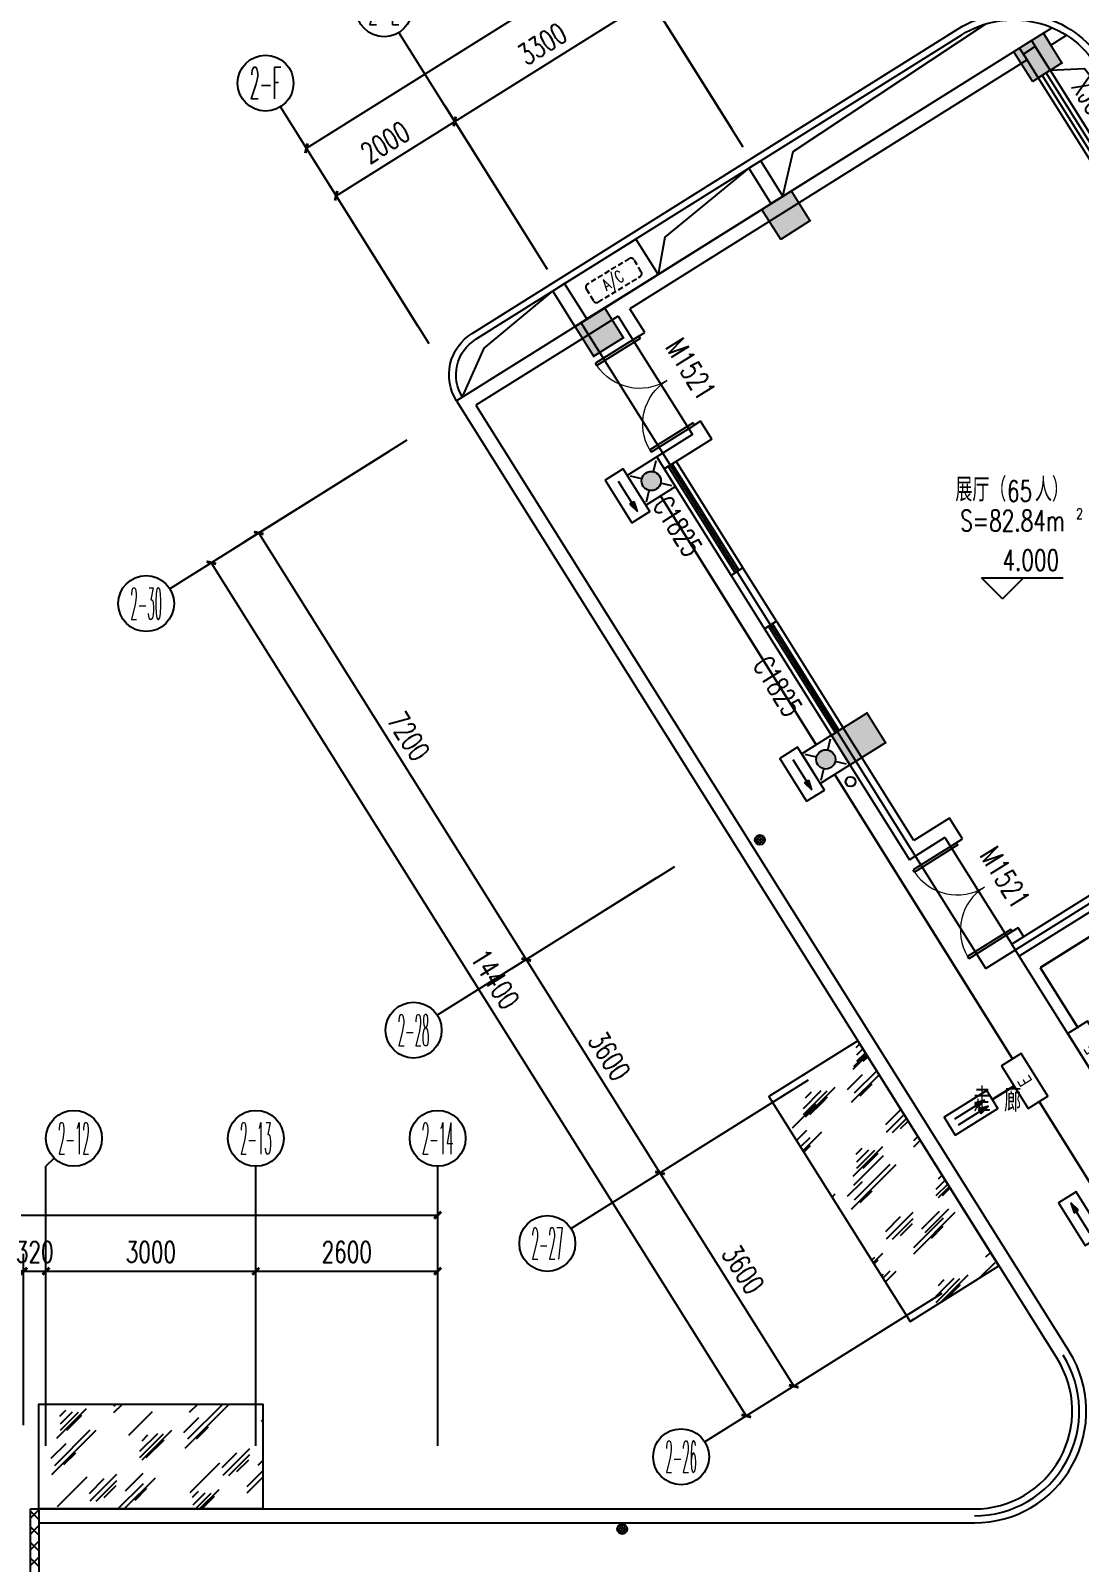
# Model space of a CAD drawing. Extents: x -9422388 to 15610651, y -1992469 to 953794.
# Drawn here: x -2832766 to -2817774, y -276068 to -254162 of the extents above; entities that cross this region are included whole.
import ezdxf
from ezdxf.enums import TextEntityAlignment as Align

# ---------------------------------------------------------------- set-up
doc = ezdxf.new("R2010")
doc.units = 0
doc.header["$LTSCALE"] = 1000
doc.linetypes.add('( Hidden )', pattern=[0.375, 0.25, -0.125])
doc.linetypes.add('DASH', pattern=[0.35, 0.25, -0.1])
for name, color, linetype in [('A-FLOR-HVAC', 4, 'Continuous'), ('AXIS_TEXT', 7, 'Continuous'), ('C-KZ', 2, 'Continuous'), ('C-Z-HATCH', 253, 'Continuous'), ('EQUIP-应急', 3, 'Continuous'), ('WINDOW_TEXT', 7, 'Continuous'), ('WIRE-应急', 1, 'DASH')]:
    doc.layers.add(name, color=color, linetype=linetype)
doc.styles.add('_TCH_AXIS', font='COMPLEX', dxfattribs={"bigfont": 'GBCBIG'})
doc.styles.add('_TCH_DIM', font='SIMPLEX', dxfattribs={"bigfont": 'GBCBIG'})
doc.styles.add('_TCH_DIM_T3', font='SIMPLEX', dxfattribs={"width": 0.705882, "bigfont": 'GBCBIG'})
doc.styles.add('_TCH_WINDOW', font='SIMPLEX', dxfattribs={"height": 3.5, "bigfont": 'GBCBIG'})
doc.styles.add('_TEL_ATTDEF', font='GBENOR', dxfattribs={"width": 0.8, "height": 3, "bigfont": 'GBCBIG'})
doc.styles.add('_TEL_DIM', font='SIMPLEX', dxfattribs={"width": 0.8, "height": 3.5, "bigfont": 'HZTXT'})
doc.styles.add('COMPLEX', font='COMPLEX')
doc.dimstyles.new('_TCH_ARCH&&100', dxfattribs={"dimtxt": 297.5, "dimasz": 100, "dimexe": 250, "dimexo": 300, "dimgap": 126.25, "dimtad": 1, "dimdec": 0, "dimzin": 0, "dimdsep": 46, "dimtxsty": '_TCH_DIM_T3', "dimblk": 'ARCHTICK', "dimcen": 0.09, "dimclrt": 7, "dimazin": 2, "dimtfac": 1, "dimtdec": 0, "dimtix": 1, "dimtmove": 2, "dimatfit": 3, "dimfxl": 0, "dimtolj": 1, "dimtzin": 0, "dimarcsym": 0})
pattern_1 = [(45, (789000.6, 205342.2), (9e-14, 1527.3506), [600, -360, 600, -360, 240, -523.2816]), (45, (788970.6, 205372.2), (9e-14, 1527.3506), [480, -600, 360, -360, 420, -463.2816]), (45, (788970.6, 205462.2), (9e-14, 1527.3506), [360, -720, 240, -360, 540, -463.2816]), (45, (789060.6, 205372.2), (9e-14, 1527.3506), [360, -720, 300, -1303.2815]), (45, (789150.6, 205462.2), (9e-14, 1527.3506), [180, -900, 120, -1483.2815]), (45, (789000.6, 205612.2), (9e-14, 1527.3506), [120, -900, 120, -480, 300, -763.2816]), (45, (789540.6, 205522.2), (9e-14, 1527.3506), [600, -900, 720, -475.2816]), (45, (789540.6, 205432.2), (9e-14, 1527.3506), [840, -600, 900, -355.2816]), (45, (789690.6, 205552.2), (-2e-13, -1697.0563), [600, -840, 480, -763.2816]), (45, (789600.6, 205732.2), (9e-14, 1527.3506), [300, -1200, 360, -823.2816]), (45, (789780.6, 205642.2), (9e-14, 1527.3506), [240, -1200, 240, -1003.2815])]

# ---------------------------------------------------------------- blocks, each defined once
blk = doc.blocks.new('KTWJ1')
at = {"layer": 'A-FLOR-HVAC', "color": 0, "linetype": '( Hidden )', "ltscale": 0.3}
blk.add_lwpolyline([(152982, -14209, 0.414214), (153032, -14259), (153732, -14259, 0.414214), (153782, -14209), (153782, -14009, 0.414214), (153732, -13959), (153032, -13959, 0.414214), (152982, -14009)], format="xyb", close=True, dxfattribs=at)
at = {"layer": 'A-FLOR-HVAC', "color": 0, "style": '_TCH_WINDOW', "width": 0.705882}
blk.add_text('A/C', height=170, dxfattribs=at).set_placement((153214, -14188))
blk = doc.blocks.new('宿舍楼柱网1')
at = {"layer": 'C-Z-HATCH'}
h = blk.add_hatch(color=0, dxfattribs=at)
h.dxf.hatch_style = 1
h.paths.add_polyline_path([(645860, 167538), (646284, 167803), (646019, 168227), (645595, 167962)])
h = blk.add_hatch(color=0, dxfattribs=at)
h.dxf.hatch_style = 1
edge = h.paths.add_edge_path()
edge.add_line((642259, 165280), (642680, 165549))
edge.add_line((642680, 165549), (642415, 165973))
edge.add_line((642415, 165973), (641991, 165708))
edge.add_line((641991, 165708), (642262, 165283))
h = blk.add_hatch(color=0, dxfattribs=at)
h.dxf.hatch_style = 1
h.paths.add_polyline_path([(642259, 165280), (642683, 165545), (642418, 165969), (641994, 165704)])
h = blk.add_hatch(color=0, dxfattribs=at)
h.dxf.hatch_style = 1
h.paths.add_polyline_path([(639588, 163611), (640012, 163876), (639747, 164300), (639323, 164035)])
h = blk.add_hatch(color=0, dxfattribs=at)
h.dxf.hatch_style = 1
h.paths.add_polyline_path([(643252, 157766), (643760, 158084), (643495, 158508), (642987, 158190)])
at = {"layer": 'C-KZ', "color": 0, "const_width": 30}
for points in [[(645860, 167538), (646281, 167806), (646016, 168231), (645592, 167966), (645863, 167540)], [(642259, 165280), (642680, 165549), (642415, 165973), (641991, 165708), (642262, 165283)], [(639588, 163611), (640012, 163876), (639747, 164300), (639323, 164035), (639588, 163611)], [(643252, 157766), (643760, 158084), (643495, 158508), (642987, 158190), (643252, 157766)]]:
    blk.add_lwpolyline(points, dxfattribs=at)
blk = doc.blocks.new('$TCHSYS$WIN2D')
at = {"color": 0}
for p, q in [((-0.5, 0.5), (0.5, 0.5)), ((-0.5, 0.5), (-0.5, -0.5)), ((0.5, 0.5), (0.5, -0.5)), ((0.5, 0.1667), (-0.5, 0.1667)), ((0.5, -0.1667), (-0.5, -0.1667)), ((-0.5, -0.5), (0.5, -0.5))]:
    blk.add_line(p, q, dxfattribs=at)
blk = doc.blocks.new('_ArchTick')
at = {"color": 0, "linetype": 'ByBlock', "const_width": 0.4}
blk.add_lwpolyline([(-0.5, -0.5), (0.5, 0.5)], dxfattribs=at)
blk = doc.blocks.new('*D2853')
at = {"color": 0, "lineweight": -2, "transparency": 16777216}
for p, q in [((1474530, -187593), (1474530, -184343)), ((1523650, -187593), (1523650, -184343)), ((1474530, -184593), (1523650, -184593))]:
    blk.add_line(p, q, dxfattribs=at)
at = {"layer": 'Defpoints', "color": 0, "transparency": 16777216}
for p in [(1523650, -184593), (1474530, -187893), (1523650, -187893)]:
    blk.add_point(p, dxfattribs=at)
at = {"color": 0, "lineweight": -2, "transparency": 16777216, "xscale": 100, "yscale": 100, "zscale": 100, "rotation": 180}
blk.add_blockref('_ArchTick', (1474530, -184593), dxfattribs=at)
at = {"color": 0, "lineweight": -2, "transparency": 16777216, "xscale": 100, "yscale": 100, "zscale": 100}
blk.add_blockref('_ArchTick', (1523650, -184593), dxfattribs=at)
at = {"color": 7, "transparency": 16777216, "insert": (1499090, -184318), "char_height": 297.5, "attachment_point": 5, "style": '_TCH_DIM_T3'}
blk.add_mtext('\\A1;49120', dxfattribs=at)
blk = doc.blocks.new('*D2863')
at = {"color": 0, "lineweight": -2, "transparency": 16777216}
for p, q in [((1517730, -187593), (1517730, -185143)), ((1518050, -187593), (1518050, -185143)), ((1517730, -185393), (1517630, -185393)), ((1517730, -185393), (1518050, -185393)), ((1518050, -185393), (1518150, -185393))]:
    blk.add_line(p, q, dxfattribs=at)
at = {"layer": 'Defpoints', "color": 0, "transparency": 16777216}
for p in [(1518050, -185393), (1517730, -187893), (1518050, -187893)]:
    blk.add_point(p, dxfattribs=at)
at = {"color": 0, "lineweight": -2, "transparency": 16777216, "xscale": 100, "yscale": 100, "zscale": 100}
blk.add_blockref('_ArchTick', (1517730, -185393), dxfattribs=at)
at = {"color": 0, "lineweight": -2, "transparency": 16777216, "xscale": 100, "yscale": 100, "zscale": 100, "rotation": 180}
blk.add_blockref('_ArchTick', (1518050, -185393), dxfattribs=at)
at = {"color": 7, "transparency": 16777216, "insert": (1517890, -185118), "char_height": 297.5, "attachment_point": 5, "style": '_TCH_DIM_T3'}
blk.add_mtext('\\A1;320', dxfattribs=at)
blk = doc.blocks.new('*D2864')
at = {"color": 0, "lineweight": -2, "transparency": 16777216}
for p, q in [((1518050, -187593), (1518050, -185143)), ((1521050, -187593), (1521050, -185143)), ((1518050, -185393), (1521050, -185393))]:
    blk.add_line(p, q, dxfattribs=at)
at = {"layer": 'Defpoints', "color": 0, "transparency": 16777216}
for p in [(1521050, -185393), (1518050, -187893), (1521050, -187893)]:
    blk.add_point(p, dxfattribs=at)
at = {"color": 0, "lineweight": -2, "transparency": 16777216, "xscale": 100, "yscale": 100, "zscale": 100, "rotation": 180}
blk.add_blockref('_ArchTick', (1518050, -185393), dxfattribs=at)
at = {"color": 0, "lineweight": -2, "transparency": 16777216, "xscale": 100, "yscale": 100, "zscale": 100}
blk.add_blockref('_ArchTick', (1521050, -185393), dxfattribs=at)
at = {"color": 7, "transparency": 16777216, "insert": (1519550, -185118), "char_height": 297.5, "attachment_point": 5, "style": '_TCH_DIM_T3'}
blk.add_mtext('\\A1;3000', dxfattribs=at)
blk = doc.blocks.new('*D2865')
at = {"color": 0, "lineweight": -2, "transparency": 16777216}
for p, q in [((1521050, -187593), (1521050, -185143)), ((1523650, -187593), (1523650, -185143)), ((1521050, -185393), (1523650, -185393))]:
    blk.add_line(p, q, dxfattribs=at)
at = {"layer": 'Defpoints', "color": 0, "transparency": 16777216}
for p in [(1523650, -185393), (1521050, -187893), (1523650, -187893)]:
    blk.add_point(p, dxfattribs=at)
at = {"color": 0, "lineweight": -2, "transparency": 16777216, "xscale": 100, "yscale": 100, "zscale": 100, "rotation": 180}
blk.add_blockref('_ArchTick', (1521050, -185393), dxfattribs=at)
at = {"color": 0, "lineweight": -2, "transparency": 16777216, "xscale": 100, "yscale": 100, "zscale": 100}
blk.add_blockref('_ArchTick', (1523650, -185393), dxfattribs=at)
at = {"color": 7, "transparency": 16777216, "insert": (1522350, -185118), "char_height": 297.5, "attachment_point": 5, "style": '_TCH_DIM_T3'}
blk.add_mtext('\\A1;2600', dxfattribs=at)
blk = doc.blocks.new('*D2866')
at = {"color": 0, "lineweight": -2, "transparency": 16777216}
for p, q in [((1521774, -169334), (1529823, -164289)), ((1531417, -166831), (1529691, -164077)), ((1523367, -171876), (1521641, -169122))]:
    blk.add_line(p, q, dxfattribs=at)
at = {"layer": 'Defpoints', "color": 0, "transparency": 16777216}
for p in [(1529823, -164289), (1531576, -167085), (1523526, -172130)]:
    blk.add_point(p, dxfattribs=at)
at = {"color": 0, "lineweight": -2, "transparency": 16777216, "xscale": 100, "yscale": 100, "zscale": 100}
for p, rotation in [((1529823, -164289), 32.07829767622253), ((1521774, -169334), 212.0782976762225)]:
    blk.add_blockref('_ArchTick', p, dxfattribs=dict(at, rotation=rotation))
at = {"color": 7, "transparency": 16777216, "insert": (1525653, -166578), "char_height": 297.5, "attachment_point": 5, "rotation": 32.0783, "style": '_TCH_DIM_T3'}
blk.add_mtext('\\A1;9500', dxfattribs=at)
blk = doc.blocks.new('*D2867')
at = {"color": 0, "lineweight": -2, "transparency": 16777216}
for p, q in [((1525062, -170814), (1523761, -168738)), ((1522199, -170012), (1523893, -168950)), ((1523367, -171876), (1522066, -169800))]:
    blk.add_line(p, q, dxfattribs=at)
at = {"layer": 'Defpoints', "color": 0, "transparency": 16777216}
for p in [(1523893, -168950), (1525221, -171068), (1523526, -172130)]:
    blk.add_point(p, dxfattribs=at)
at = {"color": 0, "lineweight": -2, "transparency": 16777216, "xscale": 100, "yscale": 100, "zscale": 100}
for p, rotation in [((1523893, -168950), 32.07829767622228), ((1522199, -170012), 212.0782976762223)]:
    blk.add_blockref('_ArchTick', p, dxfattribs=dict(at, rotation=rotation))
at = {"color": 7, "transparency": 16777216, "insert": (1522900, -169248), "char_height": 297.5, "attachment_point": 5, "rotation": 32.0783, "style": '_TCH_DIM_T3'}
blk.add_mtext('\\A1;2000', dxfattribs=at)
blk = doc.blocks.new('*D2868')
at = {"color": 0, "lineweight": -2, "transparency": 16777216}
for p, q in [((1527858, -169061), (1526557, -166985)), ((1523893, -168950), (1526690, -167197)), ((1525062, -170814), (1523761, -168738))]:
    blk.add_line(p, q, dxfattribs=at)
at = {"layer": 'Defpoints', "color": 0, "transparency": 16777216}
for p in [(1526690, -167197), (1528017, -169315), (1525221, -171068)]:
    blk.add_point(p, dxfattribs=at)
at = {"color": 0, "lineweight": -2, "transparency": 16777216, "xscale": 100, "yscale": 100, "zscale": 100}
for p, rotation in [((1526690, -167197), 32.07829767622404), ((1523893, -168950), 212.078297676224)]:
    blk.add_blockref('_ArchTick', p, dxfattribs=dict(at, rotation=rotation))
at = {"color": 7, "transparency": 16777216, "insert": (1525145, -167840), "char_height": 297.5, "attachment_point": 5, "rotation": 32.0783, "style": '_TCH_DIM_T3'}
blk.add_mtext('\\A1;3300', dxfattribs=at)
blk = doc.blocks.new('*D2869')
at = {"color": 0, "lineweight": -2, "transparency": 16777216}
for p, q in [((1531417, -166831), (1530116, -164755)), ((1526690, -167197), (1530248, -164967)), ((1527858, -169061), (1526557, -166985))]:
    blk.add_line(p, q, dxfattribs=at)
at = {"layer": 'Defpoints', "color": 0, "transparency": 16777216}
for p in [(1530248, -164967), (1531576, -167085), (1528017, -169315)]:
    blk.add_point(p, dxfattribs=at)
at = {"color": 0, "lineweight": -2, "transparency": 16777216, "xscale": 100, "yscale": 100, "zscale": 100}
for p, rotation in [((1530248, -164967), 32.07829767622178), ((1526690, -167197), 212.0782976762218)]:
    blk.add_blockref('_ArchTick', p, dxfattribs=dict(at, rotation=rotation))
at = {"color": 7, "transparency": 16777216, "insert": (1528323, -165849), "char_height": 297.5, "attachment_point": 5, "rotation": 32.0783, "style": '_TCH_DIM_T3'}
blk.add_mtext('\\A1;4200', dxfattribs=at)
blk = doc.blocks.new('*D2883')
at = {"color": 0, "lineweight": -2, "transparency": 16777216}
for p, q in [((1522956, -173668), (1520202, -175394)), ((1520414, -175261), (1528062, -187463)), ((1530604, -185870), (1527850, -187596))]:
    blk.add_line(p, q, dxfattribs=at)
at = {"layer": 'Defpoints', "color": 0, "transparency": 16777216}
for p in [(1523210, -173509), (1530858, -185710), (1528062, -187463)]:
    blk.add_point(p, dxfattribs=at)
at = {"color": 0, "lineweight": -2, "transparency": 16777216, "xscale": 100, "yscale": 100, "zscale": 100}
for p, rotation in [((1520414, -175261), 122.0782976762229), ((1528062, -187463), 302.0782976762229)]:
    blk.add_blockref('_ArchTick', p, dxfattribs=dict(at, rotation=rotation))
at = {"color": 7, "transparency": 16777216, "insert": (1524471, -181216), "char_height": 297.5, "attachment_point": 5, "rotation": 302.0783, "style": '_TCH_DIM_T3'}
blk.add_mtext('\\A1;14400', dxfattribs=at)
blk = doc.blocks.new('_AXISO')
at = {"color": 0}
blk.add_circle((0, 0), 0.5, dxfattribs=at)
at = {"layer": 'AXIS_TEXT', "color": 0, "style": 'COMPLEX', "width": 1.041667}
blk.add_attdef('A', text='', height=0.56, dxfattribs=at).set_placement((-0.25, -0.28), (0.25, -0.28), align=Align.FIT)
blk = doc.blocks.new('*D2884')
at = {"color": 0, "lineweight": -2, "transparency": 16777216}
for p, q in [((1528692, -182819), (1526616, -184120)), ((1526828, -183987), (1528740, -187038)), ((1530604, -185870), (1528528, -187171))]:
    blk.add_line(p, q, dxfattribs=at)
at = {"layer": 'Defpoints', "color": 0, "transparency": 16777216}
for p in [(1528946, -182660), (1530858, -185710), (1528740, -187038)]:
    blk.add_point(p, dxfattribs=at)
at = {"color": 0, "lineweight": -2, "transparency": 16777216, "xscale": 100, "yscale": 100, "zscale": 100}
for p, rotation in [((1526828, -183987), 122.078297676224), ((1528740, -187038), 302.078297676224)]:
    blk.add_blockref('_ArchTick', p, dxfattribs=dict(at, rotation=rotation))
at = {"color": 7, "transparency": 16777216, "insert": (1528017, -185367), "char_height": 297.5, "attachment_point": 5, "rotation": 302.0783, "style": '_TCH_DIM_T3'}
blk.add_mtext('\\A1;3600', dxfattribs=at)
blk = doc.blocks.new('*D2885')
at = {"color": 0, "lineweight": -2, "transparency": 16777216}
for p, q in [((1526780, -179769), (1524704, -181070)), ((1524916, -180937), (1526828, -183987)), ((1528692, -182819), (1526616, -184120))]:
    blk.add_line(p, q, dxfattribs=at)
at = {"layer": 'Defpoints', "color": 0, "transparency": 16777216}
for p in [(1527034, -179609), (1528946, -182660), (1526828, -183987)]:
    blk.add_point(p, dxfattribs=at)
at = {"color": 0, "lineweight": -2, "transparency": 16777216, "xscale": 100, "yscale": 100, "zscale": 100}
for p, rotation in [((1524916, -180937), 122.0782976762244), ((1526828, -183987), 302.0782976762244)]:
    blk.add_blockref('_ArchTick', p, dxfattribs=dict(at, rotation=rotation))
at = {"color": 7, "transparency": 16777216, "insert": (1526105, -182316), "char_height": 297.5, "attachment_point": 5, "rotation": 302.0783, "style": '_TCH_DIM_T3'}
blk.add_mtext('\\A1;3600', dxfattribs=at)
blk = doc.blocks.new('*D2886')
at = {"color": 0, "lineweight": -2, "transparency": 16777216}
for p, q in [((1522956, -173668), (1520880, -174969)), ((1521092, -174836), (1524916, -180937)), ((1526780, -179769), (1524704, -181070))]:
    blk.add_line(p, q, dxfattribs=at)
at = {"layer": 'Defpoints', "color": 0, "transparency": 16777216}
for p in [(1523210, -173509), (1527034, -179609), (1524916, -180937)]:
    blk.add_point(p, dxfattribs=at)
at = {"color": 0, "lineweight": -2, "transparency": 16777216, "xscale": 100, "yscale": 100, "zscale": 100}
for p, rotation in [((1521092, -174836), 122.0782976762229), ((1524916, -180937), 302.0782976762229)]:
    blk.add_blockref('_ArchTick', p, dxfattribs=dict(at, rotation=rotation))
at = {"color": 7, "transparency": 16777216, "insert": (1523237, -177741), "char_height": 297.5, "attachment_point": 5, "rotation": 302.0783, "style": '_TCH_DIM_T3'}
blk.add_mtext('\\A1;7200', dxfattribs=at)
blk = doc.blocks.new('$DorLib2D$00000002')
at = {"color": 0}
for p, q in [((-0.5, 0), (-0.5, 0.4875)), ((-0.475, 0.4875), (-0.5, 0.4875)), ((-0.475, 0), (-0.475, 0.4875)), ((0.475, 0), (0.475, 0.4875)), ((0.475, 0.4875), (0.5, 0.4875)), ((0.5, 0), (0.5, 0.4875)), ((-0.5, 0), (-0.475, 0)), ((0.5, 0), (0.475, 0))]:
    blk.add_line(p, q, dxfattribs=at)
at = {"color": 0, "lineweight": 13}
for centre, start, end in [((-0.4875, 0), 0, 88.53072), ((0.4875, 0), 91.46928, 180)]:
    blk.add_arc(centre, 0.4875, start, end, dxfattribs=at)
blk = doc.blocks.new('$equip$00002604')
blk.add_hatch(color=256).paths.add_polyline_path([(0.275, 0.5, 1), (-0.274, 0.5, 1)])
for p, q in [((-0.429, 0.929), (-0.194, 0.694)), ((0.194, 0.694), (0.429, 0.929)), ((-0.429, 0.071), (-0.194, 0.306)), ((0.194, 0.306), (0.429, 0.071))]:
    blk.add_line(p, q)
at = {"const_width": 0.04}
blk.add_lwpolyline([(-0.5, 1), (-0.5, 0), (0.5, 0), (0.5, 1), (-0.5, 1), (-0.5, 0)], dxfattribs=at)
blk.add_lwpolyline([(-0.5, 1), (-0.5, 0), (0.5, 0), (0.5, 1)], close=True)
blk.add_circle((0, 0.5), 0.275)
for p in [(0, 1), (-0.5, 0.5), (0.5, 0.5), (0, 0)]:
    blk.add_point(p)
at = {"color": 7, "style": '_TEL_DIM', "flags": 1}
blk.add_attdef('A', text='', height=0.000025, dxfattribs=at).set_placement((0, 0), align=Align.MIDDLE_CENTER)
blk = doc.blocks.new('$equip$00002541')
blk.add_hatch(color=256).paths.add_polyline_path([(-0.24, 0.372), (-0.528, 0.3), (-0.24, 0.228)])
for p, q in [((-0.72, 0.6), (-0.72, 0)), ((0.72, 0.6), (-0.72, 0.6)), ((0.72, 0), (0.72, 0.6)), ((-0.72, 0), (0.72, 0)), ((-0.24, 0.372), (-0.528, 0.3)), ((-0.528, 0.3), (-0.24, 0.228)), ((-0.24, 0.372), (-0.24, 0.228))]:
    blk.add_line(p, q)
at = {"color": 7}
blk.add_line((-0.48, 0.3), (0.48, 0.3), dxfattribs=at)
at = {"const_width": 0.04}
blk.add_lwpolyline([(-0.72, 0.6), (-0.72, 0), (0.72, 0), (0.72, 0.6), (-0.72, 0.6), (-0.72, 0)], dxfattribs=at)
for p in [(0, 0.6), (-0.72, 0.3), (0, 0), (0.72, 0.3)]:
    blk.add_point(p)
at = {"color": 7, "style": '_TEL_DIM', "flags": 1}
blk.add_attdef('A', text='', height=0.00002, dxfattribs=at).set_placement((0, 0), align=Align.MIDDLE_CENTER)
blk = doc.blocks.new('$equip$00002540')
blk.add_hatch(color=256).paths.add_polyline_path([(0.24, 0.372), (0.24, 0.228), (0.528, 0.3)])
for p, q in [((-0.72, 0.6), (-0.72, 0)), ((0.72, 0.6), (-0.72, 0.6)), ((0.72, 0), (0.72, 0.6)), ((-0.72, 0), (0.72, 0)), ((0.24, 0.372), (0.24, 0.228)), ((0.528, 0.3), (0.24, 0.372)), ((0.24, 0.228), (0.528, 0.3))]:
    blk.add_line(p, q)
at = {"color": 7}
blk.add_line((-0.48, 0.3), (0.48, 0.3), dxfattribs=at)
at = {"const_width": 0.04}
blk.add_lwpolyline([(-0.72, 0.6), (-0.72, 0), (0.72, 0), (0.72, 0.6), (-0.72, 0.6), (-0.72, 0)], dxfattribs=at)
for p in [(0, 0.6), (-0.72, 0.3), (0, 0), (0.72, 0.3)]:
    blk.add_point(p)
at = {"color": 7, "style": '_TEL_DIM', "flags": 1}
blk.add_attdef('A', text='', height=0.00002, dxfattribs=at).set_placement((0, 0), align=Align.MIDDLE_CENTER)
blk = doc.blocks.new('$equip$00002534')
for p, q in [((-0.72, 0.66), (-0.72, 0)), ((0.72, 0.66), (-0.72, 0.66)), ((0.72, 0), (0.72, 0.66)), ((-0.72, 0), (0.72, 0))]:
    blk.add_line(p, q)
at = {"const_width": 0.04}
blk.add_lwpolyline([(-0.72, 0.66), (-0.72, 0), (0.72, 0), (0.72, 0.66), (-0.72, 0.66), (-0.72, 0)], dxfattribs=at)
for p in [(0, 0.66), (-0.72, 0.33), (0, 0), (0.72, 0.33)]:
    blk.add_point(p)
at = {"color": 7, "style": '_TEL_DIM'}
blk.add_attdef('$TEXT$', text='', height=0.4, dxfattribs=at).set_placement((0, 0.33), align=Align.MIDDLE_CENTER)
at = {"color": 7, "style": '_TEL_DIM', "flags": 1}
blk.add_attdef('A', text='', height=0.00002, dxfattribs=at).set_placement((0, 0), align=Align.MIDDLE_CENTER)
blk = doc.blocks.new('$equip$00003179')
for p, q in [((0.72, 0.66), (-0.72, 0.66)), ((-0.72, 0.66), (-0.72, 0)), ((0.72, 0), (0.72, 0.66)), ((-0.72, 0), (0.72, 0))]:
    blk.add_line(p, q)
at = {"const_width": 0.04}
blk.add_lwpolyline([(-0.72, 0.66), (-0.72, 0), (0.72, 0), (0.72, 0.66), (-0.72, 0.66), (-0.72, 0)], dxfattribs=at)
for p in [(0, 0.66), (-0.72, 0.33), (0, 0), (0.72, 0.33)]:
    blk.add_point(p)
at = {"color": 7, "style": '_TEL_DIM'}
blk.add_attdef('$TEXT$', text='', height=0.4, dxfattribs=at).set_placement((0, 0.33), align=Align.MIDDLE_CENTER)
at = {"color": 7, "style": '_TEL_DIM', "flags": 1}
for tag in ['A', 'REMARK']:
    blk.add_attdef(tag, text='', height=0.00002, dxfattribs=at).set_placement((0, 0), align=Align.MIDDLE_CENTER)
blk = doc.blocks.new('$equip$00003170')
for points in [[(0.24, 0.472), (0.24, 0.328), (0.528, 0.4)], [(0.24, 0.272), (0.24, 0.128), (0.528, 0.2)]]:
    blk.add_hatch(color=256).paths.add_polyline_path(points)
for p, q in [((0.72, 0.6), (-0.72, 0.6)), ((-0.72, 0.6), (-0.72, 0)), ((0.528, 0.4), (0.24, 0.472)), ((0.24, 0.472), (0.24, 0.328)), ((0.72, 0), (0.72, 0.6)), ((-0.72, 0), (0.72, 0)), ((0.24, 0.328), (0.528, 0.4)), ((0.528, 0.2), (0.24, 0.272)), ((0.24, 0.272), (0.24, 0.128)), ((0.24, 0.128), (0.528, 0.2))]:
    blk.add_line(p, q)
at = {"color": 7}
for p, q in [((-0.48, 0.4), (0.48, 0.4)), ((-0.48, 0.2), (0.48, 0.2))]:
    blk.add_line(p, q, dxfattribs=at)
at = {"const_width": 0.04}
blk.add_lwpolyline([(-0.72, 0.6), (-0.72, 0), (0.72, 0), (0.72, 0.6), (-0.72, 0.6), (-0.72, 0)], dxfattribs=at)
for p in [(0, 0.6), (-0.72, 0.3), (0, 0), (0.72, 0.3)]:
    blk.add_point(p)
at = {"color": 7, "style": '_TEL_DIM', "flags": 1}
for tag in ['A', 'REMARK']:
    blk.add_attdef(tag, text='', height=0.00002, dxfattribs=at).set_placement((0, 0), align=Align.MIDDLE_CENTER)
blk = doc.blocks.new('34214')
h = blk.add_hatch()
h.set_pattern_fill('ANSI37', color=8, scale=20)
h.set_pattern_definition([(45, (473948.466, 204780.552), (-22.4506403, 22.4506403), []), (135, (473948.466, 204780.552), (-22.4506403, -22.4506403), [])])
edge = h.paths.add_edge_path()
edge.add_arc((1528255.9, -179224.1), 70, 0, 360)
h = blk.add_hatch()
h.set_pattern_fill('玻璃2', color=8, scale=100)
h.set_pattern_definition(pattern_1)
h.paths.add_polyline_path([(1529655.3, -182096.9), (1528384.3, -182893.5), (1530402.4, -186113.3), (1531673.4, -185316.7)])
h = blk.add_hatch()
h.set_pattern_fill('玻璃2', color=8, scale=100)
h.set_pattern_definition(pattern_1)
h.paths.add_polyline_path([(1517949.8, -188792.5), (1517949.8, -187292.5), (1521149.8, -187292.6), (1521149.8, -188792.5)])
h = blk.add_hatch()
h.set_pattern_fill('ANSI37', color=8, scale=100)
h.set_pattern_definition([(45, (896336.12, 205282.17), (-112.2532, 112.2532), []), (135, (896336.12, 205282.17), (-112.2532, -112.2532), [])])
h.paths.add_polyline_path([(1517829.8, -188792.5), (1517949.8, -188792.5), (1517949.8, -199192.6), (1517829.8, -199192.6)])
h = blk.add_hatch()
h.set_pattern_fill('ANSI37', color=8, scale=20)
h.set_pattern_definition([(45, (471980.12, 194922.9), (-22.4506403, 22.4506403), []), (135, (471980.12, 194922.9), (-22.4506403, -22.4506403), [])])
edge = h.paths.add_edge_path()
edge.add_arc((1526287.6, -189081.7), 70, 0, 360)
at = {"color": 8}
for p, q in [((1528017.3, -169315.4), (1525892.9, -165926.1)), ((1525221.1, -171067.9), (1523096.8, -167678.7)), ((1531969.2, -167900.6), (1526207.4, -171511.9)), ((1532075.5, -168070), (1531969.2, -167900.6)), ((1532191.8, -167879.1), (1532022.4, -167985.3)), ((1532022.4, -167985.3), (1532234.8, -168324.2)), ((1532404.2, -168218), (1532191.8, -167879.1)), ((1532075.5, -168070), (1526398.4, -171628.2)), ((1532234.8, -168324.2), (1532404.2, -168218)), ((1523526.4, -172130.1), (1521402.1, -168740.8)), ((1526207.4, -171511.9), (1525699.1, -171830.5)), ((1526228.9, -171734.5), (1525805.3, -172000)), ((1526228.9, -171734.5), (1526441.4, -172073.4)), ((1526610.8, -171967.2), (1526398.4, -171628.2)), ((1525699.1, -171830.5), (1523919.7, -172945.8)), ((1525805.3, -172000), (1525699.1, -171830.5)), ((1525805.3, -172000), (1524195.4, -173009)), ((1526441.4, -172073.4), (1526610.8, -171967.2)), ((1526441.4, -172073.4), (1527238, -173344.4)), ((1523919.7, -172945.8), (1532508.5, -186649)), ((1524195.4, -173009), (1532677.9, -186542.8)), ((1527407.4, -173238.2), (1527238, -173344.4)), ((1527566.8, -173492.4), (1527407.4, -173238.2)), ((1527291.1, -173429.1), (1526782.7, -173747.8)), ((1527566.8, -173492.4), (1527058.4, -173811)), ((1527238, -173344.4), (1527291.1, -173429.1)), ((1523210.2, -173508.5), (1519820.9, -175632.8)), ((1526782.7, -173747.8), (1526888.9, -173917.2)), ((1526888.9, -173917.2), (1527058.4, -173811)), ((1528014.3, -175336.2), (1527844.8, -175442.4)), ((1527844.8, -175442.4), (1528322.7, -176204.8)), ((1528492.1, -176098.5), (1528014.3, -175336.2)), ((1531723.1, -175778.8), (1531423.1, -175478.8)), ((1531423.1, -175478.8), (1532593.9, -175478.8)), ((1531723.1, -175778.8), (1532023.1, -175478.8)), ((1528322.7, -176204.8), (1528492.1, -176098.5)), ((1537704.9, -177051.7), (1531858.4, -180716.1)), ((1537811.1, -177221.1), (1531964.6, -180885.6)), ((1529448.1, -177623.7), (1529278.6, -177729.9)), ((1530457.3, -179233.9), (1529448.1, -177623.7)), ((1529278.6, -177729.9), (1530394, -179509.6)), ((1530965.7, -178915.2), (1530457.3, -179233.9)), ((1531151.5, -179211.8), (1530965.7, -178915.2)), ((1530902.4, -179190.9), (1530394, -179509.6)), ((1530902.4, -179190.9), (1530982.1, -179318)), ((1530982.1, -179318), (1531151.5, -179211.8)), ((1530982.1, -179318), (1531778.7, -180589)), ((1527034, -179609.2), (1523644.7, -181733.5)), ((1531948.2, -180482.8), (1531778.7, -180589)), ((1532027.8, -180609.9), (1531948.2, -180482.8)), ((1531778.7, -180589), (1531858.4, -180716.1)), ((1531964.6, -180885.6), (1531858.4, -180716.1)), ((1528945.8, -182659.6), (1525556.5, -184783.9)), ((1518167, -183775.4), (1518049.8, -183892.6)), ((1518049.8, -187892.6), (1518049.8, -183892.6)), ((1521049.8, -187892.6), (1521049.8, -183892.6)), ((1523649.8, -187892.6), (1523649.8, -183892.6)), ((1530857.7, -185710), (1527468.4, -187834.3)), ((1517949.6, -188792.5), (1531322.2, -188792.5)), ((1517949.6, -188792.5), (1517949.6, -188992.5)), ((1517949.6, -188992.5), (1531322.2, -188992.5))]:
    blk.add_line(p, q, dxfattribs=at)
for points in [[(1523919.7, -172945.8), (1523919.7, -172945.8, -0.4142136), (1524141, -171980.9), (1531089.1, -167626.1, -0.4142136), (1533156.7, -168100.5), (1546426.9, -189272.8, -0.2728148), (1546468.4, -190795.7), (1542249.6, -198418.9, -0.2728148), (1540937.2, -199192.6), (1517949.8, -199192.6)], [(1524004.4, -172892.7), (1524004.4, -172892.7, -0.4142136), (1524194.2, -172065.7), (1531142.2, -167710.8, -0.4142136), (1533072, -168153.6), (1546342.2, -189325.9, -0.2728148), (1546380.9, -190747.3), (1542162.1, -198370.5, -0.2728148), (1540937.2, -199092.6), (1517949.8, -199092.6)]]:
    blk.add_lwpolyline(points, format="xyb", dxfattribs=at)
for points in [[(1528584.3, -170018.2), (1528732.1, -169381.8), (1531486.9, -167555.1)], [(1532434.4, -167609), (1532308.2, -167688.4), (1532414.4, -167857.9), (1532638.9, -167716.9)], [(1532407.1, -168218.4), (1532898.1, -168194.3), (1533815.5, -169339.8)], [(1528098, -169619), (1526895.8, -170603.1), (1526804.3, -171138.2)], [(1524002.5, -172889.6), (1524314.1, -172191.8), (1525301.9, -171371.5)], [(1533769.9, -183765.9), (1531964.6, -180885.6)]]:
    blk.add_lwpolyline(points, dxfattribs=at)
for points in [[(1525699, -171830.5), (1532138.7, -167794.3), (1537927.4, -177030.1), (1531487.8, -181066.3)], [(1528267.4, -169512.6), (1528098, -169618.9), (1528414.8, -170124.4), (1528584.3, -170018.2)], [(1525782.1, -171774.7), (1525465.1, -171269), (1526481.9, -170631.7), (1526800.6, -171140.1)], [(1525465.1, -171269), (1525295.7, -171375.3), (1525612.6, -171880.9), (1525782.1, -171774.7)], [(1529655.3, -182096.9), (1528384.3, -182893.5), (1530402.4, -186113.3), (1531673.4, -185316.7)], [(1517949.8, -188792.5), (1517949.8, -187292.5), (1521149.8, -187292.6), (1521149.8, -188792.5)], [(1517829.8, -188792.5), (1517949.8, -188792.5), (1517949.8, -199192.6), (1517829.8, -199192.6)]]:
    blk.add_lwpolyline(points, close=True, dxfattribs=at)
for centre in [(1529552.3, -178392), (1528255.9, -179224.1), (1526287.6, -189081.7)]:
    blk.add_circle(centre, 70, dxfattribs=at)
for centre, radius, start in [((1531322.2, -187392.5), 1600, 270.00004), ((1531322.2, -187392.6), 1500, 270), ((1531322.2, -187392.5), 1400, 270.00004)]:
    blk.add_arc(centre, radius, start, 32.0783, dxfattribs=at)
ref = blk.add_blockref('_AXISO', (1522884.3, -167339.7), dxfattribs=dict(at, xscale=800, yscale=800, zscale=800))
ref.add_attrib('A', '2-E', dxfattribs={"layer": 'AXIS_TEXT', "color": 8, "height": 452.55, "style": '_TCH_AXIS', "width": 0.33871}).set_placement((1522658.1, -167566), (1523110.6, -167566), align=Align.FIT)
blk.add_blockref('宿舍楼柱网1', (886291.9, -335918.9), dxfattribs=at)
ref = blk.add_blockref('_AXISO', (1521189.7, -168401.9), dxfattribs=dict(at, xscale=800, yscale=800, zscale=800))
ref.add_attrib('A', '2-F', dxfattribs={"layer": 'AXIS_TEXT', "color": 8, "height": 452.55, "style": '_TCH_AXIS', "width": 0.33871}).set_placement((1520963.4, -168628.2), (1521416, -168628.2), align=Align.FIT)
ref = blk.add_blockref('$TCHSYS$WIN2D', (1533102.9, -169520.9), dxfattribs=dict(at, xscale=2950, yscale=-200, zscale=200, rotation=302.0782976762246))
ref.add_attrib('A', 'XJC2925', (1532695.7, -168448.9), dxfattribs={"layer": 'WINDOW_TEXT', "color": 8, "height": 297.5, "rotation": 302.0783, "style": '_TCH_WINDOW', "width": 0.705882})
at = {"color": 8, "rotation": 31.47243854445313}
blk.add_blockref('KTWJ1', (1387983.1, -239267.8), dxfattribs=at)
at = {"color": 8}
ref = blk.add_blockref('$DorLib2D$00000002', (1526924.4, -172655.8), dxfattribs=dict(at, xscale=1500, yscale=-1500, zscale=200, rotation=302.0782976762167))
ref.add_attrib('A', 'M1521', (1526891, -172175.1), dxfattribs={"layer": 'WINDOW_TEXT', "color": 8, "height": 297.5, "rotation": 302.0783, "style": '_TCH_WINDOW', "width": 0.705882})
ref = blk.add_blockref('$TCHSYS$WIN2D', (1527451.6, -174626.7), dxfattribs=dict(at, xscale=1800, yscale=200, zscale=200, rotation=302.0782976762231))
ref.add_attrib('A', 'C1825', (1526713.1, -174434.6), dxfattribs={"layer": 'WINDOW_TEXT', "color": 8, "height": 297.5, "rotation": 302.0783, "style": '_TCH_WINDOW', "width": 0.705882})
ref = blk.add_blockref('_AXISO', (1519482, -175845.2), dxfattribs=dict(at, xscale=800, yscale=800, zscale=800))
ref.add_attrib('A', '2-30', dxfattribs={"layer": 'AXIS_TEXT', "color": 8, "height": 452.55, "style": '_TCH_AXIS', "width": 0.265823}).set_placement((1519255.7, -176071.5), (1519708.2, -176071.5), align=Align.FIT)
ref = blk.add_blockref('$TCHSYS$WIN2D', (1528885.4, -176914.2), dxfattribs=dict(at, xscale=1800, yscale=200, zscale=200, rotation=302.0782976762231))
ref.add_attrib('A', 'C1825', (1528143.7, -176724.1), dxfattribs={"layer": 'WINDOW_TEXT', "color": 8, "height": 297.5, "rotation": 302.0783, "style": '_TCH_WINDOW', "width": 0.705882})
ref = blk.add_blockref('$DorLib2D$00000002', (1531465.1, -179900.4), dxfattribs=dict(at, xscale=-1500, yscale=-1500, zscale=200, rotation=302.0782976762218))
ref.add_attrib('A', 'M1521', (1531385.1, -179445.2), dxfattribs={"layer": 'WINDOW_TEXT', "color": 8, "height": 297.5, "rotation": 302.0783, "style": '_TCH_WINDOW', "width": 0.705882})
ref = blk.add_blockref('_AXISO', (1523305.7, -181946), dxfattribs=dict(at, xscale=800, yscale=800, zscale=800))
ref.add_attrib('A', '2-28', dxfattribs={"layer": 'AXIS_TEXT', "color": 8, "height": 452.55, "style": '_TCH_AXIS', "width": 0.2625}).set_placement((1523079.5, -182172.2), (1523532, -182172.2), align=Align.FIT)
ref = blk.add_blockref('_AXISO', (1518449.8, -183492.6), dxfattribs=dict(at, xscale=800, yscale=800, zscale=800))
ref.add_attrib('A', '2-12', dxfattribs={"layer": 'AXIS_TEXT', "color": 8, "height": 452.55, "style": '_TCH_AXIS', "width": 0.28}).set_placement((1518223.5, -183718.8), (1518676.1, -183718.8), align=Align.FIT)
ref = blk.add_blockref('_AXISO', (1521049.8, -183492.6), dxfattribs=dict(at, xscale=800, yscale=800, zscale=800))
ref.add_attrib('A', '2-13', dxfattribs={"layer": 'AXIS_TEXT', "color": 8, "height": 452.55, "style": '_TCH_AXIS', "width": 0.28}).set_placement((1520823.5, -183718.8), (1521276.1, -183718.8), align=Align.FIT)
ref = blk.add_blockref('_AXISO', (1523649.8, -183492.6), dxfattribs=dict(at, xscale=800, yscale=800, zscale=800))
ref.add_attrib('A', '2-14', dxfattribs={"layer": 'AXIS_TEXT', "color": 8, "height": 452.55, "style": '_TCH_AXIS', "width": 0.272727}).set_placement((1523423.5, -183718.8), (1523876.1, -183718.8), align=Align.FIT)
ref = blk.add_blockref('_AXISO', (1525217.6, -184996.3), dxfattribs=dict(at, xscale=800, yscale=800, zscale=800))
ref.add_attrib('A', '2-27', dxfattribs={"layer": 'AXIS_TEXT', "color": 8, "height": 452.55, "style": '_TCH_AXIS', "width": 0.2625}).set_placement((1524991.3, -185222.6), (1525443.9, -185222.6), align=Align.FIT)
ref = blk.add_blockref('_AXISO', (1527129.5, -188046.7), dxfattribs=dict(at, xscale=800, yscale=800, zscale=800))
ref.add_attrib('A', '2-26', dxfattribs={"layer": 'AXIS_TEXT', "color": 8, "height": 452.55, "style": '_TCH_AXIS', "width": 0.2625}).set_placement((1526903.2, -188273), (1527355.8, -188273), align=Align.FIT)
at = {"color": 8, "style": '_TCH_DIM'}
for s, height, p in [('展厅（', 337.59, (1531050.6, -174384.9)), ('人）', 337.59, (1532187.8, -174384.9)), ('走', 337.6, (1531312.5, -183109.4)), ('廊', 337.6, (1531748.2, -183109.4))]:
    blk.add_text(s, height=height, dxfattribs=at).set_placement(p)
at = {"color": 8, "style": '_TCH_DIM', "width": 0.705882}
for s, height, p in [('65', 297.5, (1531787.8, -174384.9)), ('S=82.84m', 297.5, (1531119.7, -174808.1)), ('2', 148.8, (1532779.7, -174633.1)), ('4.000', 297.5, (1531723.9, -175373.8))]:
    blk.add_text(s, height=height, dxfattribs=at).set_placement(p)
at = {"color": 8}
for p1, p2, distance, picture, middle in [((1523526.4, -172130.1), (1531576, -167084.9), 3300, '*D2866', (1525652.6, -166578.3)), ((1528017.3, -169315.4), (1531576, -167084.9), 2500, '*D2869', (1528322.9, -165848.8)), ((1525221.1, -171067.9), (1528017.3, -169315.4), 2500, '*D2868', (1525145.4, -167840.3)), ((1523526.4, -172130.1), (1525221.1, -171067.9), 2500, '*D2867', (1522900, -169247.7)), ((1523210.2, -173508.5), (1530857.9, -185710.2), -3300, '*D2883', (1524470.9, -181215.9)), ((1523210.2, -173508.5), (1527034, -179609.2), -2500, '*D2886', (1523236.8, -177740.5)), ((1527034, -179609.2), (1528945.8, -182659.6), -2500, '*D2885', (1526104.6, -182316.1)), ((1528945.8, -182659.6), (1530857.9, -185710.2), -2500, '*D2884', (1528016.5, -185366.5)), ((1474529.8, -187892.6), (1523649.8, -187892.6), 3300, '*D2853', (1499089.8, -184317.6)), ((1517729.8, -187892.6), (1518049.8, -187892.6), 2500, '*D2863', (1517889.8, -185117.6)), ((1518049.8, -187892.6), (1521049.8, -187892.6), 2500, '*D2864', (1519549.8, -185117.6)), ((1521049.8, -187892.6), (1523649.8, -187892.6), 2500, '*D2865', (1522349.8, -185117.6))]:
    dim = blk.add_aligned_dim(p1=p1, p2=p2, distance=distance, dimstyle='_TCH_ARCH&&100', dxfattribs=at)
    dim.commit()
    dim.dimension.update_dxf_attribs({"geometry": picture, "text_midpoint": middle})

msp = doc.modelspace()

# ---------------------------------------------------------------- linework, layer by layer
at = {"layer": 'WIRE-应急', "linetype": 'DASH', "const_width": 35}
for points in [[(-2823760.94548, -260814.78686), (-2821535.86598, -264375.65842)], [(-2821270.90635, -264799.68247), (-2818729.21874, -268867.23291)], [(-2818332.52775, -267562.8409), (-2817210.04337, -266859.30011)], [(-2818332.52775, -267562.8409), (-2817797.14711, -268417.02934)], [(-2819017.35843, -269447.90128), (-2818704.86397, -269252.63307)], [(-2818347.67687, -269477.82753), (-2817561.25821, -270736.36048)]]:
    msp.add_lwpolyline(points, dxfattribs=at)

# ---------------------------------------------------------------- block references
msp.add_blockref('34214', (-4350596.86739, -86510.70934))
at = {"layer": 'EQUIP-应急'}
for name, p, xscale, yscale, zscale, rotation in [('$equip$00002541', (-2824105.43732, -260735.25466), 500, 500, 500, 122.0000000000046), ('$equip$00002604', (-2823681.40549, -260470.29569), 500, 500, 500, 122.0000000000046), ('$equip$00002541', (-2821609.95113, -264716.74656), 500, 500, 500, 122.0000000000046), ('$equip$00002604', (-2821185.9193, -264451.7876), 500, 500, 500, 122.0000000000046), ('$equip$00003170', (-2819243.16786, -269765.87943), 499.9999999999999, 499.9999999999999, 499.9999999999999, 32.00000000000313), ('$equip$00002540', (-2817626.65113, -271072.01711), 500, 500, 500, 122.0000000000046)]:
    msp.add_blockref(name, p, dxfattribs=dict(at, xscale=xscale, yscale=yscale, zscale=zscale, rotation=rotation))
ref = msp.add_blockref('$equip$00003179', (-2817466.44824, -268634.88997), dxfattribs=dict(at, xscale=499.9999999999999, yscale=499.9999999999999, zscale=499.9999999999999, rotation=122.0000000000046))
ref.add_attrib('$TEXT$', 'F', dxfattribs={"layer": '0', "color": 7, "height": 200, "rotation": 121.999999998, "style": '_TEL_ATTDEF'}).set_placement((-2817606.37618, -268722.32665), align=Align.MIDDLE_CENTER)
ref = msp.add_blockref('$equip$00002534', (-2818694.12989, -269269.81118), dxfattribs=dict(at, xscale=500, yscale=500, zscale=500, rotation=302.0000000000031))
ref.add_attrib('$TEXT$', 'E', dxfattribs={"layer": '0', "color": 7, "height": 200, "rotation": 121.999999995, "style": '_TEL_ATTDEF'}).set_placement((-2818554.20196, -269182.37451), align=Align.MIDDLE_CENTER)

doc.saveas('drawing.dxf')
